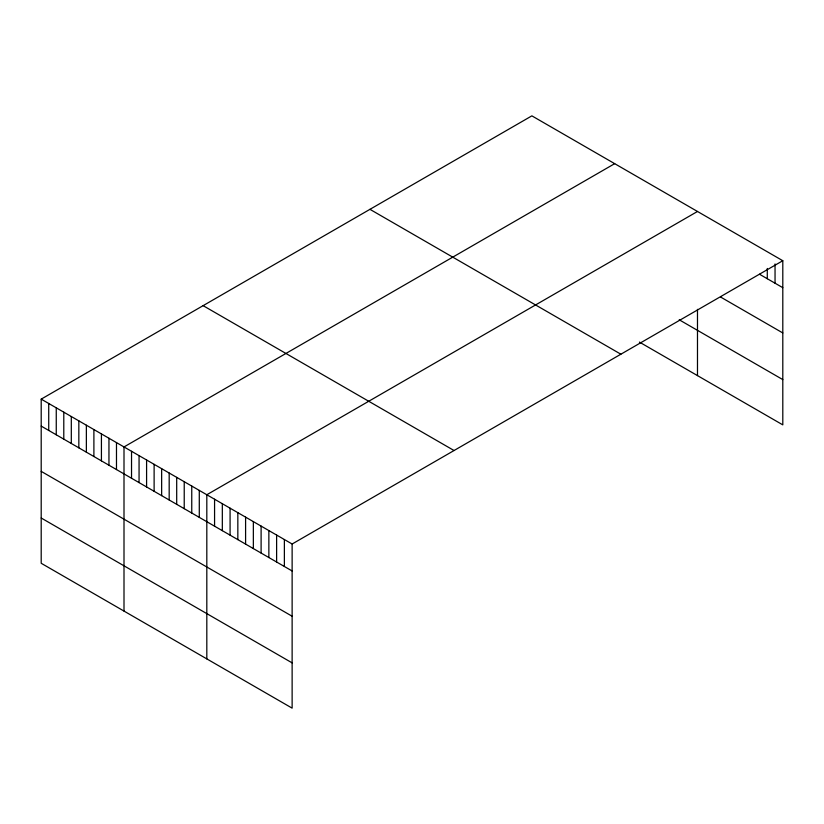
<?xml version="1.0" encoding="UTF-8"?>
<svg xmlns="http://www.w3.org/2000/svg" width="824" height="824" viewBox="0 0 824 824"><rect width="100%" height="100%" fill="white"/><g stroke="black" fill="none" stroke-linecap="round" stroke-linejoin="round"><path stroke-width="1.24" d="M41.2 399.135L292.129 544.005L292.129 708.146L41.2 563.276L41.2 399.135L531.871 115.854L782.8 260.724L782.8 424.865L639.414 342.084M614.683 163.657L124.002 446.948L124.002 611.089M697.485 211.469L206.814 494.75L206.814 658.891M292.129 544.005L782.8 260.724M759.532 274.248L782.8 287.679M720.753 297.124L782.8 332.947M679.203 319.784L782.8 379.596M369.955 209.337L620.874 354.207M203.126 305.653L454.045 450.522M41.2 426.101L292.129 570.97M41.2 471.369L292.129 616.239M41.2 518.008L292.129 662.877M775.044 263.948L775.044 283.209M767.288 268.459L767.288 278.728M697.485 309.35L697.485 375.61M284.373 539.535L284.373 566.49M276.617 535.054L276.617 562.009M268.861 530.574L268.861 557.539M261.105 526.093L261.105 553.059M253.349 521.623L253.349 548.578M245.593 517.142L245.593 544.097M237.837 512.662L237.837 539.627M230.081 508.181L230.081 535.147M222.326 503.711L222.326 530.666M214.57 499.231L214.57 526.186M199.284 490.404L199.284 517.369M191.755 486.057L191.755 513.022M184.226 481.71L184.226 508.676M176.697 477.364L176.697 504.329M169.178 473.017L169.178 499.983M161.648 468.681L161.648 495.636M154.119 464.334L154.119 491.289M146.59 459.988L146.59 486.943M139.06 455.641L139.06 482.596M131.531 451.294L131.531 478.25M116.483 442.601L116.483 469.556M108.953 438.255L108.953 465.21M101.424 433.908L101.424 460.863M93.895 429.562L93.895 456.517M86.365 425.215L86.365 452.17M78.836 420.868L78.836 447.834M71.307 416.522L71.307 443.487M63.788 412.175L63.788 439.141M56.259 407.829L56.259 434.794M48.729 403.482L48.729 430.447"/></g></svg>
